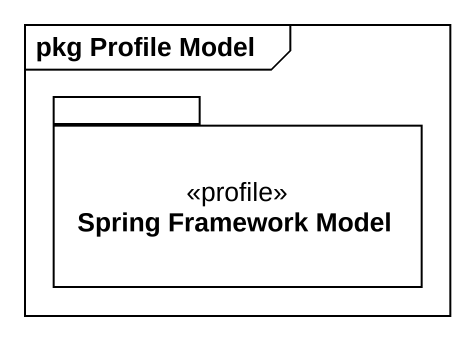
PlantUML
@startuml
mainframe pkg Profile Model
package "Spring Framework Model" as Spring_Framework_Model <<profile>> {
}
@enduml
